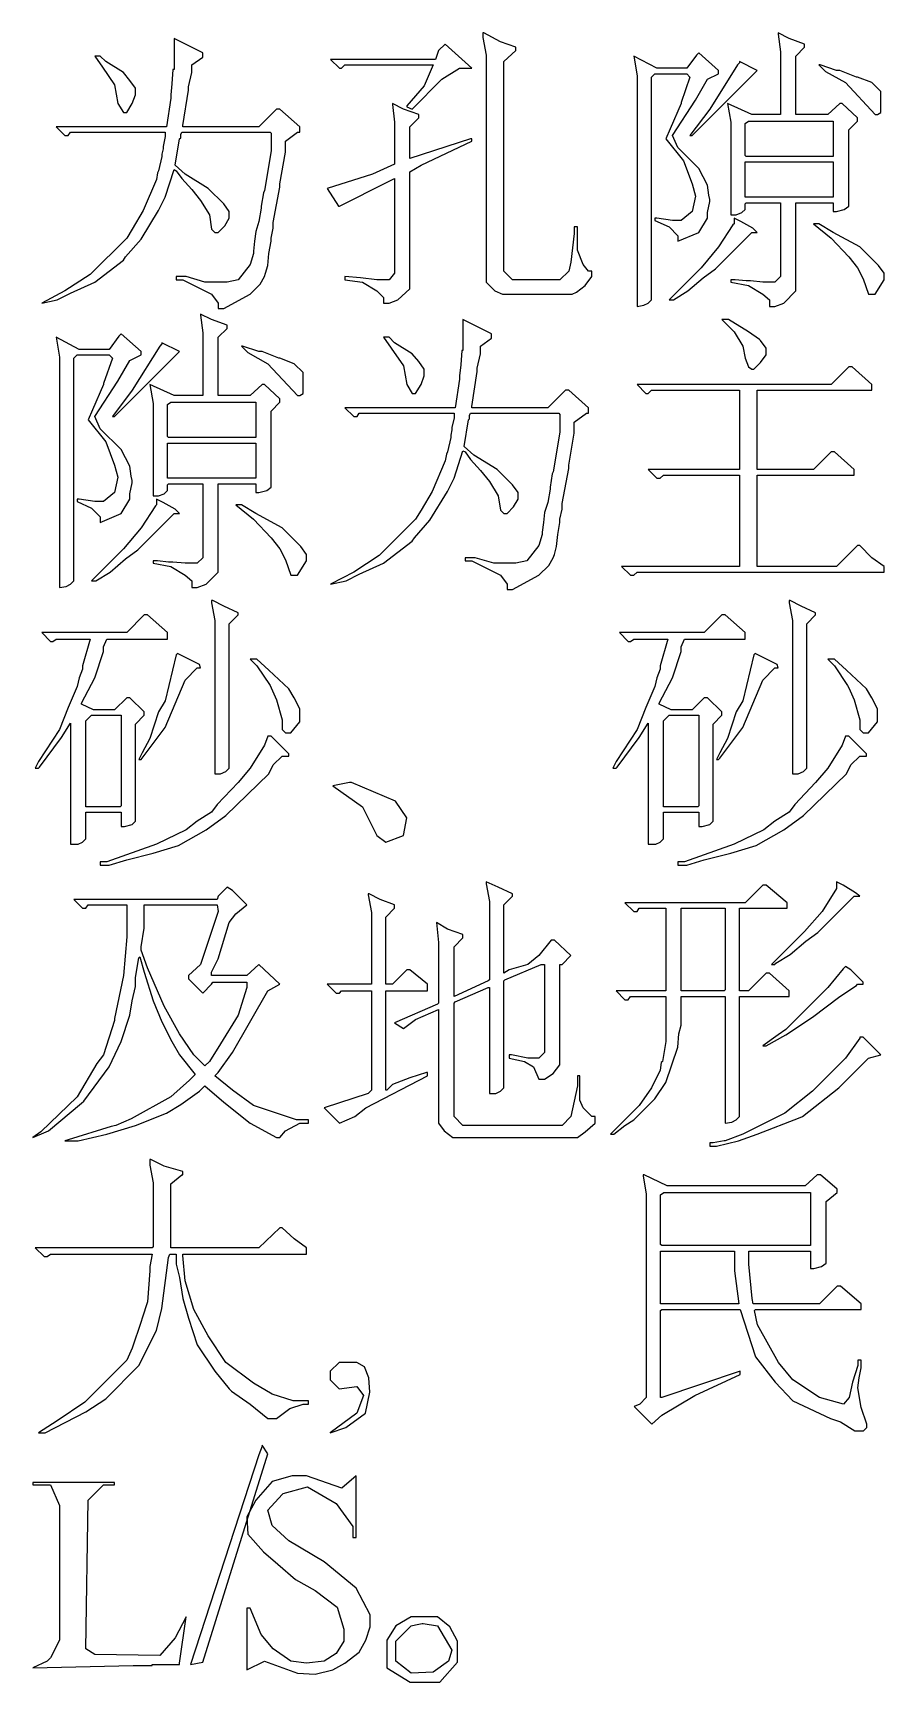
# Model space of a CAD drawing. Extents: x 94 to 452, y -72 to 1042.
# Drawn here: x 401.06 to 411.66, y 972.58 to 993.12 of the extents above; entities that cross this region are included whole.
import ezdxf

# ---------------------------------------------------------------- set-up
doc = ezdxf.new("R2010")
doc.units = 0
doc.header["$MEASUREMENT"] = 0
doc.layers.add('TREE_LAYER', color=7, linetype='Continuous')

msp = doc.modelspace()

# ---------------------------------------------------------------- linework, layer by layer
at = {"layer": 'TREE_LAYER', "elevation": 1017}
for points in [[(402.821332, 993.048874), (402.821332, 993.048874), (402.821332, 992.66456), (402.807607, 992.66456), (402.793881, 992.486128), (402.780156, 992.348874), (402.780156, 992.307697), (402.725254, 991.950834), (401.352705, 991.950834), (401.462509, 991.84103), (401.503685, 991.84103), (401.531136, 991.882207), (402.711528, 991.882207), (402.711528, 991.868481), (402.711528, 991.868481), (402.711528, 991.827305), (402.684077, 991.703776), (402.684077, 991.676325), (402.670352, 991.607697), (402.670352, 991.580246), (402.629175, 991.401815), (402.61545, 991.374364), (402.601724, 991.292011), (402.437019, 990.907697), (402.299764, 990.674364), (402.231136, 990.56456), (401.778195, 990.111619), (401.462509, 989.905736), (401.174274, 989.754756), (401.36643, 989.795932), (401.531136, 989.878285), (401.833097, 990.01554), (402.18996, 990.29005), (402.217411, 990.331226), (402.409568, 990.550834), (402.629175, 990.907697), (402.711528, 991.072403), (402.821332, 991.41554), (402.848783, 991.401815), (402.917411, 991.305736), (403.04094, 991.168481), (403.150744, 991.031226), (403.260548, 990.852795), (403.287999, 990.674364), (403.329175, 990.633187), (403.370352, 990.633187), (403.452705, 990.71554), (403.507607, 990.811619), (403.507607, 990.893972), (403.438979, 990.99005), (403.246823, 991.182207), (402.958587, 991.360638), (402.835058, 991.470442), (402.88996, 991.799854), (402.903685, 991.813579), (402.903685, 991.854756), (402.917411, 991.882207), (404.01545, 991.882207), (404.029175, 991.868481), (404.029175, 991.648874), (403.946823, 991.154756), (403.933097, 991.127305), (403.905646, 990.962599), (403.905646, 990.935148), (403.878195, 990.770442), (403.837019, 990.646913), (403.823293, 990.523383), (403.809568, 990.399854), (403.809568, 990.372403), (403.768391, 990.235148), (403.617411, 990.042991), (403.480156, 990.01554), (403.452705, 990.01554), (403.205646, 990.01554), (402.972313, 990.084168), (402.848783, 990.084168), (402.848783, 990.042991), (402.931136, 990.042991), (403.287999, 989.86456), (403.370352, 989.754756), (403.370352, 989.686128), (403.438979, 989.686128), (403.768391, 989.86456), (403.891921, 989.988089), (403.946823, 990.084168), (403.960548, 990.125344), (403.987999, 990.221423), (404.001724, 990.372403), (404.029175, 990.523383), (404.029175, 990.56456), (404.056626, 990.688089), (404.056626, 990.756717), (404.138979, 991.195932), (404.138979, 991.237109), (404.207607, 991.635148), (404.207607, 991.772403), (404.358587, 991.882207), (404.386038, 991.882207), (404.386038, 991.950834), (404.138979, 992.170442), (404.097803, 992.170442), (403.878195, 991.950834), (402.931136, 991.950834), (402.931136, 991.96456), (402.999764, 992.403776), (402.999764, 992.444952), (403.04094, 992.623383), (403.04094, 992.719462), (403.178195, 992.81554), (403.178195, 992.829266), (403.178195, 992.870442), (402.821332, 993.048874), (402.821332, 993.048874)], [(406.67785, 993.117501), (406.664125, 993.117501), (406.664125, 993.062599), (406.705301, 992.842991), (406.705301, 990.01554), (406.815105, 989.905736), (406.911183, 989.86456), (407.762164, 989.86456), (407.775889, 989.86456), (407.830791, 989.892011), (407.940595, 989.974364), (408.022948, 990.084168), (408.022948, 990.152795), (407.981772, 990.152795), (407.913144, 990.235148), (407.844517, 990.413579), (407.844517, 990.701815), (407.80334, 990.701815), (407.80334, 990.619462), (407.762164, 990.262599), (407.734713, 990.152795), (407.624909, 990.042991), (407.034713, 990.042991), (406.924909, 990.152795), (406.924909, 992.760638), (407.075889, 992.897893), (407.075889, 992.93907), (406.883732, 993.007697), (406.67785, 993.117501), (406.67785, 993.117501)], [(410.342211, 993.117501), (410.342211, 993.117501), (410.342211, 993.103776), (410.369662, 992.884168), (410.369662, 992.101815), (410.369662, 992.101815), (410.012799, 992.101815), (409.710838, 992.23907), (409.752015, 992.005736), (409.752015, 990.852795), (409.820642, 990.852795), (409.88927, 990.880246), (409.930446, 990.921423), (409.930446, 990.99005), (409.944172, 991.003776), (410.369662, 991.003776), (410.369662, 990.99005), (410.369662, 990.084168), (410.301034, 990.01554), (410.150054, 990.01554), (410.150054, 990.01554), (409.999074, 990.029266), (409.944172, 990.029266), (409.806917, 990.042991), (409.793191, 990.042991), (409.752015, 990.042991), (409.752015, 990.01554), (409.971623, 989.974364), (410.150054, 989.86456), (410.232407, 989.795932), (410.232407, 989.713579), (410.301034, 989.713579), (410.410838, 989.754756), (410.561819, 989.905736), (410.561819, 990.99005), (410.561819, 991.003776), (411.028485, 991.003776), (411.028485, 990.99005), (411.028485, 990.893972), (411.069662, 990.893972), (411.16574, 990.921423), (411.220642, 990.962599), (411.220642, 991.909658), (411.330446, 992.019462), (411.330446, 992.060638), (411.138289, 992.23907), (411.110838, 992.23907), (410.959858, 992.101815), (410.561819, 992.101815), (410.561819, 992.101815), (410.561819, 992.829266), (410.671623, 992.93907), (410.671623, 992.980246), (410.479466, 993.048874), (410.342211, 993.117501), (410.342211, 993.117501)], [(401.901724, 992.829266), (401.833097, 992.829266), (401.929175, 992.692011), (402.080156, 992.472403), (402.121332, 992.23907), (402.18996, 992.129266), (402.231136, 992.129266), (402.299764, 992.23907), (402.34094, 992.348874), (402.34094, 992.431226), (402.272313, 992.527305), (402.18996, 992.623383), (401.970352, 992.760638), (401.901724, 992.829266), (401.901724, 992.829266)], [(406.197458, 992.980246), (406.115105, 992.897893), (406.073928, 992.788089), (404.770007, 992.788089), (404.879811, 992.678285), (404.907262, 992.678285), (404.948438, 992.719462), (406.046477, 992.719462), (406.046477, 992.719462), (405.936674, 992.458677), (405.717066, 992.211619), (405.717066, 992.197893), (405.785693, 992.170442), (406.156281, 992.54103), (406.375889, 992.678285), (406.52687, 992.678285), (406.197458, 992.980246), (406.197458, 992.980246)], [(409.353976, 992.870442), (409.326525, 992.842991), (409.202995, 992.678285), (408.832407, 992.678285), (408.544172, 992.829266), (408.585348, 992.582207), (408.585348, 989.713579), (408.667701, 989.727305), (408.722603, 989.754756), (408.763779, 989.795932), (408.763779, 992.568481), (408.804956, 992.609658), (409.202995, 992.609658), (409.244172, 992.568481), (409.134368, 992.252795), (409.134368, 992.23907), (408.997113, 991.923383), (408.942211, 991.799854), (409.161819, 991.525344), (409.271623, 991.237109), (409.312799, 991.086128), (409.271623, 990.893972), (409.134368, 990.784168), (409.093191, 990.784168), (409.093191, 990.784168), (409.024564, 990.784168), (408.832407, 990.811619), (408.804956, 990.811619), (408.804956, 990.784168), (408.983387, 990.701815), (409.093191, 990.592011), (409.093191, 990.523383), (409.093191, 990.523383), (409.353976, 990.633187), (409.463779, 990.811619), (409.463779, 990.880246), (409.49123, 991.017501), (409.49123, 991.044952), (409.477505, 991.099854), (409.463779, 991.223383), (409.353976, 991.429266), (409.093191, 991.69005), (409.024564, 991.84103), (409.312799, 992.280246), (409.463779, 992.54103), (409.601034, 992.609658), (409.601034, 992.650834), (409.353976, 992.870442), (409.353976, 992.870442)], [(409.861819, 992.760638), (409.861819, 992.746913), (409.834368, 992.719462), (409.49123, 992.170442), (409.244172, 991.84103), (409.271623, 991.84103), (410.081427, 992.650834), (409.861819, 992.760638), (409.861819, 992.760638)], [(410.863779, 992.719462), (410.850054, 992.719462), (410.932407, 992.637109), (411.179466, 992.499854), (411.550054, 992.101815), (411.577505, 992.101815), (411.618681, 992.129266), (411.618681, 992.39005), (411.508878, 992.499854), (411.330446, 992.568481), (411.316721, 992.568481), (411.110838, 992.650834), (411.069662, 992.650834), (410.863779, 992.719462), (410.863779, 992.719462)], [(405.538634, 992.23907), (405.538634, 992.23907), (405.538634, 992.225344), (405.566085, 992.005736), (405.566085, 991.484168), (405.291576, 991.360638), (404.72883, 991.182207), (404.866085, 990.962599), (404.879811, 990.962599), (405.483732, 991.26456), (405.566085, 991.305736), (405.566085, 991.292011), (405.566085, 990.125344), (405.497458, 990.042991), (405.346477, 990.042991), (405.140595, 990.070442), (404.948438, 990.084168), (404.948438, 990.042991), (405.168046, 990.01554), (405.346477, 989.905736), (405.42883, 989.823383), (405.42883, 989.754756), (405.497458, 989.754756), (405.607262, 989.795932), (405.758242, 989.933187), (405.758242, 991.388089), (405.895497, 991.470442), (406.52687, 991.772403), (406.52687, 991.799854), (406.513144, 991.799854), (405.758242, 991.552795), (405.758242, 991.552795), (405.758242, 991.950834), (405.868046, 992.060638), (405.868046, 992.101815), (405.675889, 992.170442), (405.538634, 992.23907), (405.538634, 992.23907)], [(409.971623, 992.019462), (409.971623, 992.019462), (411.028485, 992.019462), (411.028485, 992.019462), (411.028485, 991.593972), (411.028485, 991.580246), (409.944172, 991.580246), (409.930446, 991.593972), (409.930446, 991.992011), (409.971623, 992.019462), (409.971623, 992.019462)], [(409.930446, 991.511619), (409.944172, 991.511619), (411.028485, 991.511619), (411.028485, 991.511619), (411.028485, 991.072403), (411.028485, 991.072403), (409.944172, 991.072403), (409.930446, 991.072403), (409.930446, 991.511619), (409.930446, 991.511619)], [(409.793191, 990.811619), (409.793191, 990.811619), (409.793191, 990.742991), (409.779466, 990.729266), (409.601034, 990.454756), (409.381427, 990.193972), (408.983387, 989.795932), (409.024564, 989.795932), (409.038289, 989.795932), (409.216721, 989.905736), (409.408878, 990.070442), (409.559858, 990.180246), (410.012799, 990.633187), (410.081427, 990.633187), (410.026525, 990.688089), (409.875544, 990.770442), (409.793191, 990.811619), (409.793191, 990.811619)], [(410.850054, 990.742991), (410.781427, 990.742991), (411.001034, 990.56456), (411.220642, 990.331226), (411.330446, 990.193972), (411.399074, 990.056717), (411.467701, 989.86456), (411.550054, 989.86456), (411.659858, 990.042991), (411.659858, 990.125344), (411.59123, 990.221423), (411.357897, 990.454756), (411.028485, 990.633187), (410.850054, 990.742991), (410.850054, 990.742991)], [(403.150744, 989.617501), (403.150744, 989.617501), (403.150744, 989.603776), (403.178195, 989.384168), (403.178195, 988.601815), (403.178195, 988.601815), (402.821332, 988.601815), (402.519372, 988.73907), (402.560548, 988.505736), (402.560548, 987.352795), (402.629175, 987.352795), (402.697803, 987.380246), (402.738979, 987.421423), (402.738979, 987.49005), (402.752705, 987.503776), (403.178195, 987.503776), (403.178195, 987.49005), (403.178195, 986.584168), (403.109568, 986.51554), (402.958587, 986.51554), (402.958587, 986.51554), (402.807607, 986.529266), (402.752705, 986.529266), (402.61545, 986.542991), (402.601724, 986.542991), (402.560548, 986.542991), (402.560548, 986.51554), (402.780156, 986.474364), (402.958587, 986.36456), (403.04094, 986.295932), (403.04094, 986.213579), (403.109568, 986.213579), (403.219372, 986.254756), (403.370352, 986.405736), (403.370352, 987.49005), (403.370352, 987.503776), (403.837019, 987.503776), (403.837019, 987.49005), (403.837019, 987.393972), (403.878195, 987.393972), (403.974274, 987.421423), (404.029175, 987.462599), (404.029175, 988.409658), (404.138979, 988.519462), (404.138979, 988.560638), (403.946823, 988.73907), (403.919372, 988.73907), (403.768391, 988.601815), (403.370352, 988.601815), (403.370352, 988.601815), (403.370352, 989.329266), (403.480156, 989.43907), (403.480156, 989.480246), (403.287999, 989.548874), (403.150744, 989.617501), (403.150744, 989.617501)], [(406.417066, 989.548874), (406.417066, 989.548874), (406.417066, 989.16456), (406.40334, 989.16456), (406.389615, 988.986128), (406.375889, 988.848874), (406.375889, 988.807697), (406.320987, 988.450834), (404.948438, 988.450834), (405.058242, 988.34103), (405.099419, 988.34103), (405.12687, 988.382207), (406.307262, 988.382207), (406.307262, 988.368481), (406.307262, 988.368481), (406.307262, 988.327305), (406.279811, 988.203776), (406.279811, 988.176325), (406.266085, 988.107697), (406.266085, 988.080246), (406.224909, 987.901815), (406.211183, 987.874364), (406.197458, 987.792011), (406.032752, 987.407697), (405.895497, 987.174364), (405.82687, 987.06456), (405.373928, 986.611619), (405.058242, 986.405736), (404.770007, 986.254756), (404.962164, 986.295932), (405.12687, 986.378285), (405.42883, 986.51554), (405.785693, 986.79005), (405.813144, 986.831226), (406.005301, 987.050834), (406.224909, 987.407697), (406.307262, 987.572403), (406.417066, 987.91554), (406.444517, 987.901815), (406.513144, 987.805736), (406.636674, 987.668481), (406.746477, 987.531226), (406.856281, 987.352795), (406.883732, 987.174364), (406.924909, 987.133187), (406.966085, 987.133187), (407.048438, 987.21554), (407.10334, 987.311619), (407.10334, 987.393972), (407.034713, 987.49005), (406.842556, 987.682207), (406.554321, 987.860638), (406.430791, 987.970442), (406.485693, 988.299854), (406.499419, 988.313579), (406.499419, 988.354756), (406.513144, 988.382207), (407.611183, 988.382207), (407.624909, 988.368481), (407.624909, 988.148874), (407.542556, 987.654756), (407.52883, 987.627305), (407.501379, 987.462599), (407.501379, 987.435148), (407.473928, 987.270442), (407.432752, 987.146913), (407.419026, 987.023383), (407.405301, 986.899854), (407.405301, 986.872403), (407.364125, 986.735148), (407.213144, 986.542991), (407.075889, 986.51554), (407.048438, 986.51554), (406.801379, 986.51554), (406.568046, 986.584168), (406.444517, 986.584168), (406.444517, 986.542991), (406.52687, 986.542991), (406.883732, 986.36456), (406.966085, 986.254756), (406.966085, 986.186128), (407.034713, 986.186128), (407.364125, 986.36456), (407.487654, 986.488089), (407.542556, 986.584168), (407.556281, 986.625344), (407.583732, 986.721423), (407.597458, 986.872403), (407.624909, 987.023383), (407.624909, 987.06456), (407.65236, 987.188089), (407.65236, 987.256717), (407.734713, 987.695932), (407.734713, 987.737109), (407.80334, 988.135148), (407.80334, 988.272403), (407.954321, 988.382207), (407.981772, 988.382207), (407.981772, 988.450834), (407.734713, 988.670442), (407.693536, 988.670442), (407.473928, 988.450834), (406.52687, 988.450834), (406.52687, 988.46456), (406.595497, 988.903776), (406.595497, 988.944952), (406.636674, 989.123383), (406.636674, 989.219462), (406.773928, 989.31554), (406.773928, 989.329266), (406.773928, 989.370442), (406.417066, 989.548874), (406.417066, 989.548874)], [(409.724564, 989.548874), (409.642211, 989.548874), (409.793191, 989.397893), (409.902995, 989.219462), (409.930446, 989.068481), (409.971623, 988.958677), (410.012799, 988.931226), (410.04025, 988.931226), (410.122603, 989.013579), (410.19123, 989.109658), (410.19123, 989.178285), (410.19123, 989.192011), (410.122603, 989.288089), (410.108878, 989.301815), (409.971623, 989.397893), (409.724564, 989.548874), (409.724564, 989.548874)], [(402.162509, 989.370442), (402.135058, 989.342991), (402.011528, 989.178285), (401.64094, 989.178285), (401.352705, 989.329266), (401.393881, 989.082207), (401.393881, 986.213579), (401.476234, 986.227305), (401.531136, 986.254756), (401.572313, 986.295932), (401.572313, 989.068481), (401.613489, 989.109658), (402.011528, 989.109658), (402.052705, 989.068481), (401.942901, 988.752795), (401.942901, 988.73907), (401.805646, 988.423383), (401.750744, 988.299854), (401.970352, 988.025344), (402.080156, 987.737109), (402.121332, 987.586128), (402.080156, 987.393972), (401.942901, 987.284168), (401.901724, 987.284168), (401.901724, 987.284168), (401.833097, 987.284168), (401.64094, 987.311619), (401.613489, 987.311619), (401.613489, 987.284168), (401.791921, 987.201815), (401.901724, 987.092011), (401.901724, 987.023383), (401.901724, 987.023383), (402.162509, 987.133187), (402.272313, 987.311619), (402.272313, 987.380246), (402.299764, 987.517501), (402.299764, 987.544952), (402.286038, 987.599854), (402.272313, 987.723383), (402.162509, 987.929266), (401.901724, 988.19005), (401.833097, 988.34103), (402.121332, 988.780246), (402.272313, 989.04103), (402.409568, 989.109658), (402.409568, 989.150834), (402.162509, 989.370442), (402.162509, 989.370442)], [(405.497458, 989.329266), (405.42883, 989.329266), (405.524909, 989.192011), (405.675889, 988.972403), (405.717066, 988.73907), (405.785693, 988.629266), (405.82687, 988.629266), (405.895497, 988.73907), (405.936674, 988.848874), (405.936674, 988.931226), (405.868046, 989.027305), (405.785693, 989.123383), (405.566085, 989.260638), (405.497458, 989.329266), (405.497458, 989.329266)], [(402.670352, 989.260638), (402.670352, 989.246913), (402.642901, 989.219462), (402.299764, 988.670442), (402.052705, 988.34103), (402.080156, 988.34103), (402.88996, 989.150834), (402.670352, 989.260638), (402.670352, 989.260638)], [(403.672313, 989.219462), (403.658587, 989.219462), (403.74094, 989.137109), (403.987999, 988.999854), (404.358587, 988.601815), (404.386038, 988.601815), (404.427215, 988.629266), (404.427215, 988.89005), (404.317411, 988.999854), (404.138979, 989.068481), (404.125254, 989.068481), (403.919372, 989.150834), (403.878195, 989.150834), (403.672313, 989.219462), (403.672313, 989.219462)], [(411.261819, 988.958677), (411.220642, 988.958677), (411.001034, 988.73907), (408.585348, 988.73907), (408.695152, 988.629266), (408.722603, 988.629266), (408.763779, 988.670442), (409.861819, 988.670442), (409.861819, 988.670442), (409.861819, 987.682207), (409.861819, 987.682207), (408.722603, 987.682207), (408.832407, 987.572403), (408.873583, 987.572403), (408.91476, 987.613579), (409.861819, 987.613579), (409.861819, 987.599854), (409.861819, 986.474364), (409.861819, 986.474364), (408.393191, 986.474364), (408.502995, 986.36456), (408.544172, 986.36456), (408.585348, 986.405736), (411.659858, 986.405736), (411.659858, 986.474364), (411.508878, 986.584168), (411.357897, 986.735148), (411.330446, 986.735148), (411.069662, 986.474364), (410.081427, 986.474364), (410.081427, 986.474364), (410.081427, 987.599854), (410.081427, 987.613579), (411.28927, 987.613579), (411.28927, 987.682207), (411.042211, 987.901815), (411.001034, 987.901815), (410.781427, 987.682207), (410.081427, 987.682207), (410.081427, 987.682207), (410.081427, 988.670442), (410.081427, 988.670442), (411.508878, 988.670442), (411.508878, 988.73907), (411.261819, 988.958677), (411.261819, 988.958677)], [(402.780156, 988.519462), (402.780156, 988.519462), (403.837019, 988.519462), (403.837019, 988.519462), (403.837019, 988.093972), (403.837019, 988.080246), (402.752705, 988.080246), (402.738979, 988.093972), (402.738979, 988.492011), (402.780156, 988.519462), (402.780156, 988.519462)], [(402.738979, 988.011619), (402.752705, 988.011619), (403.837019, 988.011619), (403.837019, 988.011619), (403.837019, 987.572403), (403.837019, 987.572403), (402.752705, 987.572403), (402.738979, 987.572403), (402.738979, 988.011619), (402.738979, 988.011619)], [(402.601724, 987.311619), (402.601724, 987.311619), (402.601724, 987.242991), (402.587999, 987.229266), (402.409568, 986.954756), (402.18996, 986.693972), (401.791921, 986.295932), (401.833097, 986.295932), (401.846823, 986.295932), (402.025254, 986.405736), (402.217411, 986.570442), (402.368391, 986.680246), (402.821332, 987.133187), (402.88996, 987.133187), (402.835058, 987.188089), (402.684077, 987.270442), (402.601724, 987.311619), (402.601724, 987.311619)], [(403.658587, 987.242991), (403.58996, 987.242991), (403.809568, 987.06456), (404.029175, 986.831226), (404.138979, 986.693972), (404.207607, 986.556717), (404.276234, 986.36456), (404.358587, 986.36456), (404.468391, 986.542991), (404.468391, 986.625344), (404.399764, 986.721423), (404.16643, 986.954756), (403.837019, 987.133187), (403.658587, 987.242991), (403.658587, 987.242991)], [(403.301724, 986.048874), (403.287999, 986.048874), (403.287999, 986.021423), (403.329175, 985.801815), (403.329175, 983.893972), (403.397803, 983.893972), (403.46643, 983.921423), (403.507607, 983.962599), (403.507607, 985.760638), (403.617411, 985.870442), (403.617411, 985.897893), (403.438979, 985.980246), (403.301724, 986.048874), (403.301724, 986.048874)], [(410.493191, 986.048874), (410.479466, 986.048874), (410.479466, 986.021423), (410.520642, 985.801815), (410.520642, 983.893972), (410.58927, 983.893972), (410.657897, 983.921423), (410.699074, 983.962599), (410.699074, 985.760638), (410.808878, 985.870442), (410.808878, 985.897893), (410.630446, 985.980246), (410.493191, 986.048874), (410.493191, 986.048874)], [(402.491921, 985.870442), (402.450744, 985.870442), (402.231136, 985.650834), (401.174274, 985.650834), (401.284077, 985.54103), (401.311528, 985.54103), (401.352705, 985.568481), (401.778195, 985.568481), (401.778195, 985.568481), (401.682117, 985.23907), (401.682117, 985.197893), (401.64094, 985.088089), (401.613489, 984.978285), (401.503685, 984.717501), (401.393881, 984.442991), (401.133097, 984.044952), (401.091921, 983.962599), (401.091921, 983.962599), (401.133097, 983.962599), (401.146823, 983.976325), (401.421332, 984.346913), (401.531136, 984.525344), (401.531136, 984.525344), (401.531136, 983.01554), (401.627215, 983.01554), (401.682117, 983.042991), (401.723293, 983.084168), (401.723293, 983.413579), (401.723293, 983.413579), (402.148783, 983.413579), (402.162509, 983.413579), (402.162509, 983.235148), (402.203685, 983.235148), (402.299764, 983.262599), (402.34094, 983.303776), (402.34094, 984.511619), (402.450744, 984.621423), (402.450744, 984.662599), (402.272313, 984.84103), (402.231136, 984.84103), (402.080156, 984.69005), (401.819372, 984.69005), (401.668391, 984.758677), (401.668391, 984.772403), (401.833097, 985.088089), (401.942901, 985.417501), (401.942901, 985.472403), (401.984077, 985.568481), (402.738979, 985.568481), (402.738979, 985.650834), (402.491921, 985.870442), (402.491921, 985.870442)], [(409.683387, 985.870442), (409.642211, 985.870442), (409.422603, 985.650834), (408.36574, 985.650834), (408.475544, 985.54103), (408.502995, 985.54103), (408.544172, 985.568481), (408.969662, 985.568481), (408.969662, 985.568481), (408.873583, 985.23907), (408.873583, 985.197893), (408.832407, 985.088089), (408.804956, 984.978285), (408.695152, 984.717501), (408.585348, 984.442991), (408.324564, 984.044952), (408.283387, 983.962599), (408.283387, 983.962599), (408.324564, 983.962599), (408.338289, 983.976325), (408.612799, 984.346913), (408.722603, 984.525344), (408.722603, 984.525344), (408.722603, 983.01554), (408.818681, 983.01554), (408.873583, 983.042991), (408.91476, 983.084168), (408.91476, 983.413579), (408.91476, 983.413579), (409.34025, 983.413579), (409.353976, 983.413579), (409.353976, 983.235148), (409.395152, 983.235148), (409.49123, 983.262599), (409.532407, 983.303776), (409.532407, 984.511619), (409.642211, 984.621423), (409.642211, 984.662599), (409.463779, 984.84103), (409.422603, 984.84103), (409.271623, 984.69005), (409.010838, 984.69005), (408.859858, 984.758677), (408.859858, 984.772403), (409.024564, 985.088089), (409.134368, 985.417501), (409.134368, 985.472403), (409.175544, 985.568481), (409.930446, 985.568481), (409.930446, 985.650834), (409.683387, 985.870442), (409.683387, 985.870442)], [(402.862509, 985.39005), (402.848783, 985.376325), (402.711528, 984.799854), (402.629175, 984.662599), (402.519372, 984.333187), (402.423293, 984.154756), (402.382117, 984.072403), (402.409568, 984.072403), (402.423293, 984.086128), (402.711528, 984.470442), (402.958587, 985.060638), (403.109568, 985.211619), (403.150744, 985.211619), (403.137019, 985.252795), (402.862509, 985.39005), (402.862509, 985.39005)], [(403.850744, 985.321423), (403.768391, 985.321423), (403.850744, 985.23907), (404.01545, 984.992011), (404.029175, 984.96456), (404.097803, 984.813579), (404.16643, 984.566521), (404.16643, 984.442991), (404.207607, 984.401815), (404.276234, 984.401815), (404.386038, 984.53907), (404.386038, 984.703776), (404.317411, 984.84103), (404.248783, 984.950834), (404.001724, 985.184168), (403.850744, 985.321423), (403.850744, 985.321423)], [(410.053976, 985.39005), (410.04025, 985.376325), (409.902995, 984.799854), (409.820642, 984.662599), (409.710838, 984.333187), (409.61476, 984.154756), (409.573583, 984.072403), (409.601034, 984.072403), (409.61476, 984.086128), (409.902995, 984.470442), (410.150054, 985.060638), (410.301034, 985.211619), (410.342211, 985.211619), (410.328485, 985.252795), (410.053976, 985.39005), (410.053976, 985.39005)], [(411.042211, 985.321423), (410.959858, 985.321423), (411.042211, 985.23907), (411.206917, 984.992011), (411.220642, 984.96456), (411.28927, 984.813579), (411.357897, 984.566521), (411.357897, 984.442991), (411.399074, 984.401815), (411.467701, 984.401815), (411.577505, 984.53907), (411.577505, 984.703776), (411.508878, 984.84103), (411.44025, 984.950834), (411.193191, 985.184168), (411.042211, 985.321423), (411.042211, 985.321423)], [(401.791921, 984.621423), (401.791921, 984.621423), (402.148783, 984.621423), (402.162509, 984.621423), (402.162509, 983.495932), (402.148783, 983.482207), (401.723293, 983.482207), (401.723293, 983.495932), (401.723293, 984.552795), (401.791921, 984.621423), (401.791921, 984.621423)], [(408.983387, 984.621423), (408.983387, 984.621423), (409.34025, 984.621423), (409.353976, 984.621423), (409.353976, 983.495932), (409.34025, 983.482207), (408.91476, 983.482207), (408.91476, 983.495932), (408.91476, 984.552795), (408.983387, 984.621423), (408.983387, 984.621423)], [(404.029175, 984.360638), (403.987999, 984.360638), (403.946823, 984.250834), (403.768391, 983.962599), (403.617411, 983.784168), (403.356626, 983.509658), (403.287999, 983.413579), (403.109568, 983.303776), (402.972313, 983.193972), (402.601724, 983.01554), (401.984077, 982.795932), (401.901724, 982.795932), (401.901724, 982.754756), (402.011528, 982.754756), (402.231136, 982.823383), (402.560548, 982.905736), (402.876234, 983.001815), (403.219372, 983.193972), (403.46643, 983.372403), (404.001724, 983.893972), (404.056626, 984.003776), (404.16643, 984.113579), (404.248783, 984.113579), (404.248783, 984.14103), (404.029175, 984.360638), (404.029175, 984.360638)], [(411.220642, 984.360638), (411.179466, 984.360638), (411.138289, 984.250834), (410.959858, 983.962599), (410.808878, 983.784168), (410.548093, 983.509658), (410.479466, 983.413579), (410.301034, 983.303776), (410.163779, 983.193972), (409.793191, 983.01554), (409.175544, 982.795932), (409.093191, 982.795932), (409.093191, 982.754756), (409.202995, 982.754756), (409.422603, 982.823383), (409.752015, 982.905736), (410.067701, 983.001815), (410.410838, 983.193972), (410.657897, 983.372403), (411.193191, 983.893972), (411.248093, 984.003776), (411.357897, 984.113579), (411.44025, 984.113579), (411.44025, 984.14103), (411.220642, 984.360638), (411.220642, 984.360638)], [(405.030791, 983.784168), (405.00334, 983.784168), (404.797458, 983.742991), (405.168046, 983.482207), (405.346477, 983.125344), (405.456281, 983.042991), (405.675889, 983.125344), (405.717066, 983.344952), (405.579811, 983.550834), (405.030791, 983.784168), (405.030791, 983.784168)], [(406.705301, 982.548874), (406.705301, 982.548874), (406.705301, 982.521423), (406.746477, 982.301815), (406.746477, 981.327305), (406.732752, 981.313579), (406.307262, 981.121423), (406.307262, 981.135148), (406.307262, 981.73907), (406.417066, 981.848874), (406.417066, 981.89005), (406.224909, 981.958677), (406.087654, 982.04103), (406.115105, 981.793972), (406.115105, 981.03907), (406.101379, 981.025344), (405.566085, 980.792011), (405.675889, 980.723383), (405.82687, 980.833187), (406.115105, 980.956717), (406.115105, 980.956717), (406.115105, 979.542991), (406.183732, 979.446913), (406.293536, 979.36456), (407.844517, 979.36456), (407.940595, 979.433187), (408.064125, 979.542991), (408.064125, 979.625344), (408.022948, 979.625344), (407.913144, 979.735148), (407.871968, 979.831226), (407.871968, 980.133187), (407.844517, 980.133187), (407.844517, 980.009658), (407.762164, 979.625344), (407.65236, 979.51554), (406.417066, 979.51554), (406.307262, 979.625344), (406.307262, 981.03907), (406.320987, 981.052795), (406.732752, 981.231226), (406.746477, 981.231226), (406.746477, 979.913579), (406.82883, 979.913579), (406.883732, 979.94103), (406.924909, 979.982207), (406.924909, 981.313579), (406.938634, 981.327305), (407.391576, 981.519462), (407.432752, 981.519462), (407.432752, 981.519462), (407.432752, 980.421423), (407.364125, 980.352795), (407.22687, 980.352795), (407.020987, 980.393972), (406.993536, 980.393972), (406.993536, 980.352795), (407.185693, 980.311619), (407.295497, 980.242991), (407.364125, 980.092011), (407.432752, 980.092011), (407.542556, 980.160638), (407.624909, 980.270442), (407.624909, 981.519462), (407.65236, 981.519462), (407.762164, 981.629266), (407.556281, 981.821423), (407.515105, 981.821423), (407.364125, 981.629266), (407.22687, 981.519462), (406.993536, 981.450834), (406.924909, 981.409658), (406.924909, 981.423383), (406.924909, 982.260638), (407.034713, 982.370442), (407.034713, 982.397893), (406.856281, 982.480246), (406.705301, 982.548874), (406.705301, 982.548874)], [(411.069662, 982.548874), (411.069662, 982.548874), (411.069662, 982.480246), (411.069662, 982.466521), (410.89123, 982.178285), (410.671623, 981.931226), (410.259858, 981.519462), (410.301034, 981.519462), (410.31476, 981.533187), (410.493191, 981.642991), (410.685348, 981.807697), (410.836329, 981.917501), (411.28927, 982.370442), (411.357897, 982.370442), (411.302995, 982.411619), (411.152015, 982.507697), (411.069662, 982.548874), (411.069662, 982.548874)], [(403.480156, 982.480246), (403.370352, 982.370442), (403.356626, 982.329266), (401.572313, 982.329266), (401.682117, 982.219462), (401.723293, 982.219462), (401.750744, 982.260638), (402.231136, 982.260638), (402.231136, 982.246913), (402.231136, 981.862599), (402.18996, 981.382207), (402.080156, 980.846913), (402.080156, 980.819462), (401.942901, 980.393972), (401.860548, 980.284168), (401.613489, 979.872403), (401.160548, 979.433187), (401.06447, 979.36456), (401.229175, 979.433187), (401.256626, 979.446913), (401.668391, 979.79005), (401.695842, 979.817501), (402.011528, 980.242991), (402.162509, 980.558677), (402.272313, 980.888089), (402.299764, 981.066521), (402.34094, 981.244952), (402.34094, 981.354756), (402.382117, 981.601815), (402.395842, 981.61554), (402.450744, 981.423383), (402.560548, 981.066521), (402.670352, 980.805736), (402.793881, 980.558677), (402.88996, 980.393972), (403.082117, 980.146913), (403.013489, 980.078285), (402.780156, 979.872403), (402.286038, 979.597893), (402.093881, 979.51554), (402.038979, 979.501815), (401.503685, 979.337109), (401.462509, 979.323383), (401.627215, 979.323383), (401.984077, 979.405736), (402.34094, 979.51554), (402.725254, 979.666521), (402.903685, 979.776325), (403.137019, 979.94103), (403.205646, 980.009658), (403.438979, 979.803776), (403.768391, 979.542991), (404.097803, 979.36456), (404.138979, 979.36456), (404.207607, 979.446913), (404.386038, 979.542991), (404.495842, 979.542991), (404.495842, 979.584168), (404.344862, 979.584168), (403.809568, 979.762599), (403.548783, 979.954756), (403.329175, 980.133187), (403.370352, 980.174364), (403.548783, 980.421423), (403.987999, 981.19005), (404.138979, 981.272403), (403.878195, 981.519462), (403.727215, 981.382207), (403.301724, 981.382207), (403.287999, 981.382207), (403.287999, 981.423383), (403.370352, 981.588089), (403.507607, 982.04103), (403.58996, 982.150834), (403.727215, 982.260638), (403.548783, 982.43907), (403.480156, 982.480246), (403.480156, 982.480246)], [(405.250399, 982.397893), (405.236674, 982.397893), (405.236674, 982.384168), (405.27785, 982.16456), (405.27785, 981.272403), (405.27785, 981.272403), (404.72883, 981.272403), (404.838634, 981.162599), (404.879811, 981.162599), (404.907262, 981.19005), (405.27785, 981.19005), (405.27785, 981.19005), (405.27785, 979.954756), (405.236674, 979.913579), (404.687654, 979.735148), (404.879811, 979.542991), (405.071968, 979.625344), (405.209223, 979.735148), (405.97785, 980.133187), (405.97785, 980.174364), (405.964125, 980.174364), (405.758242, 980.105736), (405.538634, 980.023383), (405.470007, 979.954756), (405.456281, 979.954756), (405.456281, 981.19005), (405.470007, 981.19005), (405.97785, 981.19005), (405.97785, 981.272403), (405.758242, 981.450834), (405.717066, 981.450834), (405.538634, 981.272403), (405.456281, 981.272403), (405.456281, 982.109658), (405.566085, 982.219462), (405.566085, 982.260638), (405.387654, 982.329266), (405.250399, 982.397893), (405.250399, 982.397893)], [(410.19123, 982.507697), (410.150054, 982.507697), (409.930446, 982.288089), (408.434368, 982.288089), (408.544172, 982.178285), (408.585348, 982.178285), (408.612799, 982.219462), (408.942211, 982.219462), (408.942211, 982.219462), (408.942211, 981.203776), (408.942211, 981.19005), (408.324564, 981.19005), (408.434368, 981.080246), (408.475544, 981.080246), (408.502995, 981.121423), (408.942211, 981.121423), (408.942211, 981.121423), (408.942211, 980.558677), (408.901034, 980.311619), (408.887309, 980.297893), (408.873583, 980.201815), (408.763779, 979.982207), (408.612799, 979.762599), (408.255936, 979.405736), (408.297113, 979.405736), (408.434368, 979.51554), (408.544172, 979.584168), (408.804956, 979.844952), (408.942211, 980.050834), (409.093191, 980.49005), (409.106917, 980.654756), (409.134368, 980.76456), (409.134368, 981.121423), (409.134368, 981.121423), (409.669662, 981.121423), (409.683387, 981.121423), (409.683387, 979.542991), (409.76574, 979.556717), (409.820642, 979.584168), (409.861819, 979.625344), (409.861819, 981.121423), (409.861819, 981.121423), (410.479466, 981.121423), (410.479466, 981.19005), (410.232407, 981.409658), (410.19123, 981.409658), (409.971623, 981.19005), (409.861819, 981.19005), (409.861819, 981.203776), (409.861819, 982.219462), (409.861819, 982.219462), (410.452015, 982.219462), (410.452015, 982.288089), (410.19123, 982.507697), (410.19123, 982.507697)], [(402.450744, 982.246913), (402.450744, 982.260638), (403.356626, 982.260638), (403.370352, 982.178285), (403.150744, 981.519462), (402.999764, 981.382207), (402.999764, 981.34103), (403.178195, 981.162599), (403.287999, 981.272403), (403.301724, 981.299854), (403.727215, 981.299854), (403.727215, 981.299854), (403.727215, 981.231226), (403.617411, 980.888089), (403.397803, 980.531226), (403.260548, 980.311619), (403.205646, 980.256717), (403.068391, 980.393972), (402.88996, 980.654756), (402.697803, 980.997893), (402.491921, 981.478285), (402.409568, 981.697893), (402.409568, 981.73907), (402.450744, 981.972403), (402.450744, 982.246913), (402.450744, 982.246913)], [(409.134368, 982.219462), (409.134368, 982.219462), (409.669662, 982.219462), (409.683387, 982.219462), (409.683387, 981.203776), (409.669662, 981.19005), (409.134368, 981.19005), (409.134368, 981.203776), (409.134368, 982.219462), (409.134368, 982.219462)], [(411.179466, 981.492011), (411.152015, 981.46456), (410.959858, 981.231226), (410.438289, 980.709658), (410.342211, 980.64103), (410.150054, 980.503776), (410.19123, 980.503776), (410.438289, 980.64103), (410.767701, 980.860638), (411.110838, 981.121423), (411.316721, 981.258677), (411.330446, 981.272403), (411.399074, 981.272403), (411.399074, 981.299854), (411.248093, 981.450834), (411.179466, 981.492011), (411.179466, 981.492011)], [(411.399074, 980.613579), (411.357897, 980.613579), (411.357897, 980.599854), (411.179466, 980.352795), (410.767701, 979.94103), (410.424564, 979.666521), (409.902995, 979.405736), (409.683387, 979.323383), (409.669662, 979.323383), (409.532407, 979.295932), (409.49123, 979.295932), (409.49123, 979.254756), (409.573583, 979.254756), (409.848093, 979.323383), (410.081427, 979.405736), (410.616721, 979.611619), (410.644172, 979.625344), (411.097113, 979.982207), (411.467701, 980.352795), (411.618681, 980.393972), (411.399074, 980.613579), (411.399074, 980.613579)], [(402.533097, 979.09005), (402.519372, 979.09005), (402.519372, 979.021423), (402.560548, 978.801815), (402.560548, 978.005736), (402.546823, 977.992011), (401.091921, 977.992011), (401.201724, 977.882207), (401.242901, 977.882207), (401.284077, 977.909658), (402.546823, 977.909658), (402.546823, 977.909658), (402.519372, 977.758677), (402.519372, 977.703776), (402.491921, 977.319462), (402.423293, 977.113579), (402.409568, 977.072403), (402.299764, 976.742991), (402.231136, 976.592011), (401.709568, 976.070442), (401.36643, 975.837109), (401.133097, 975.686128), (401.21545, 975.686128), (401.723293, 975.946913), (401.970352, 976.111619), (402.382117, 976.523383), (402.601724, 976.962599), (402.670352, 977.237109), (402.752705, 977.868481), (402.76643, 977.909658), (402.848783, 977.909658), (402.848783, 977.786128), (402.88996, 977.621423), (402.931136, 977.360638), (402.999764, 977.113579), (403.109568, 976.784168), (403.329175, 976.454756), (403.507607, 976.235148), (403.535058, 976.207697), (403.768391, 976.042991), (403.987999, 975.86456), (404.097803, 975.86456), (404.262509, 975.988089), (404.427215, 976.042991), (404.495842, 976.042991), (404.495842, 976.084168), (404.303685, 976.084168), (404.042901, 976.166521), (403.809568, 976.303776), (403.46643, 976.56456), (403.246823, 976.893972), (403.068391, 977.223383), (402.958587, 977.580246), (402.931136, 977.895932), (402.931136, 977.909658), (404.468391, 977.909658), (404.468391, 977.992011), (404.317411, 978.101815), (404.16643, 978.23907), (404.138979, 978.23907), (403.878195, 977.992011), (402.780156, 977.992011), (402.780156, 977.992011), (402.780156, 977.992011), (402.780156, 978.788089), (402.917411, 978.897893), (402.931136, 978.897893), (402.931136, 978.93907), (402.697803, 979.007697), (402.533097, 979.09005), (402.533097, 979.09005)], [(408.673021, 978.897893), (408.659295, 978.897893), (408.659295, 978.884168), (408.700472, 978.66456), (408.700472, 976.125344), (408.618119, 976.042991), (408.549491, 976.01554), (408.769099, 975.795932), (408.892628, 975.905736), (409.304393, 976.152795), (409.867138, 976.413579), (409.867138, 976.454756), (409.867138, 976.454756), (408.892628, 976.125344), (408.878903, 976.125344), (408.878903, 977.209658), (408.892628, 977.223383), (409.867138, 977.223383), (410.059295, 976.633187), (410.306354, 976.317501), (410.525962, 976.084168), (410.992628, 975.86456), (411.116158, 975.823383), (411.294589, 975.713579), (411.404393, 975.713579), (411.44557, 975.754756), (411.44557, 975.795932), (411.376942, 976.001815), (411.335766, 976.248874), (411.349491, 976.372403), (411.376942, 976.495932), (411.376942, 976.592011), (411.335766, 976.592011), (411.335766, 976.523383), (411.267138, 976.317501), (411.225962, 976.125344), (411.157334, 976.042991), (410.855374, 976.125344), (410.525962, 976.344952), (410.34753, 976.56456), (410.086746, 977.031226), (410.04557, 977.209658), (410.059295, 977.223383), (411.376942, 977.223383), (411.376942, 977.292011), (411.116158, 977.511619), (411.074981, 977.511619), (410.855374, 977.292011), (410.031844, 977.292011), (410.018119, 977.360638), (409.976942, 977.786128), (409.976942, 977.950834), (409.990668, 977.950834), (410.74557, 977.950834), (410.74557, 977.950834), (410.74557, 977.731226), (410.786746, 977.731226), (410.882825, 977.758677), (410.937727, 977.799854), (410.937727, 978.568481), (411.074981, 978.678285), (411.074981, 978.678285), (411.074981, 978.719462), (410.869099, 978.897893), (410.827923, 978.897893), (410.676942, 978.760638), (408.961256, 978.760638), (408.673021, 978.897893), (408.673021, 978.897893)], [(408.920079, 978.678285), (408.920079, 978.678285), (410.74557, 978.678285), (410.74557, 978.678285), (410.74557, 978.033187), (410.74557, 978.019462), (408.892628, 978.019462), (408.878903, 978.033187), (408.878903, 978.650834), (408.920079, 978.678285), (408.920079, 978.678285)], [(408.878903, 977.950834), (408.892628, 977.950834), (409.798511, 977.950834), (409.798511, 977.950834), (409.798511, 977.703776), (409.853413, 977.292011), (409.853413, 977.292011), (408.892628, 977.292011), (408.878903, 977.292011), (408.878903, 977.950834), (408.878903, 977.950834)], [(405.095216, 976.56456), (404.875608, 976.56456), (404.765804, 976.454756), (404.765804, 976.344952), (404.875608, 976.235148), (405.095216, 976.262599), (405.177569, 976.152795), (405.095216, 975.933187), (404.765804, 975.686128), (404.957961, 975.754756), (405.20502, 975.933187), (405.259922, 976.193972), (405.246196, 976.372403), (405.191294, 976.509658), (405.095216, 976.56456), (405.095216, 976.56456)], [(403.919372, 975.521423), (403.878195, 975.411619), (403.027215, 972.803776), (403.178195, 972.831226), (403.987999, 975.425344), (403.919372, 975.535148), (403.919372, 975.521423)], [(404.468391, 975.150834), (404.454666, 975.150834), (404.28996, 975.150834), (404.042901, 975.082207), (403.837019, 974.848874), (403.727215, 974.642991), (403.74094, 974.423383), (403.933097, 974.203776), (404.111528, 974.052795), (404.331136, 973.860638), (404.578195, 973.723383), (404.852705, 973.517501), (404.935058, 973.242991), (404.935058, 973.092011), (404.838979, 972.94103), (404.687999, 972.844952), (404.468391, 972.817501), (404.276234, 972.844952), (404.056626, 972.995932), (403.905646, 973.174364), (403.768391, 973.503776), (403.727215, 973.503776), (403.727215, 972.735148), (403.946823, 972.844952), (404.358587, 972.693972), (404.578195, 972.680246), (404.797803, 972.735148), (404.948783, 972.817501), (405.127215, 972.954756), (405.209568, 973.105736), (405.26447, 973.270442), (405.26447, 973.421423), (405.086038, 973.750834), (404.687999, 974.080246), (404.248783, 974.34103), (404.042901, 974.533187), (403.987999, 974.725344), (404.16643, 974.917501), (404.180156, 974.931226), (404.482117, 975.013579), (404.838979, 974.807697), (405.044862, 974.519462), (405.044862, 974.382207), (405.086038, 974.382207), (405.086038, 975.150834), (404.907607, 974.999854), (404.468391, 975.150834), (404.468391, 975.150834)], [(402.080156, 975.068481), (401.06447, 975.068481), (401.06447, 975.04103), (401.284077, 975.04103), (401.393881, 974.780246), (401.393881, 973.105736), (401.284077, 972.886128), (401.242901, 972.844952), (401.06447, 972.762599), (402.313489, 972.79005), (402.327215, 972.79005), (402.546823, 972.79005), (402.546823, 972.803776), (402.780156, 972.803776), (402.780156, 972.803776), (402.88996, 972.803776), (402.88996, 972.817501), (402.972313, 973.393972), (402.835058, 973.133187), (402.642901, 972.913579), (401.833097, 972.927305), (401.723293, 972.995932), (401.750744, 974.848874), (401.942901, 975.04103), (402.080156, 975.04103), (402.080156, 975.068481), (402.080156, 975.068481)], [(406.101724, 973.393972), (405.772313, 973.393972), (405.580156, 973.284168), (405.470352, 973.105736), (405.470352, 972.762599), (405.758587, 972.584168), (406.129175, 972.584168), (406.348783, 972.831226), (406.348783, 973.092011), (406.252705, 973.270442), (406.101724, 973.393972), (406.101724, 973.393972)], [(405.909568, 973.311619), (405.923293, 973.311619), (406.101724, 973.284168), (406.280156, 972.982207), (406.238979, 972.844952), (406.046823, 972.707697), (405.772313, 972.693972), (405.580156, 972.844952), (405.580156, 973.092011), (405.772313, 973.284168), (405.827215, 973.297893), (405.909568, 973.311619), (405.909568, 973.311619)]]:
    msp.add_lwpolyline(points, dxfattribs=at)

doc.saveas('drawing.dxf')
